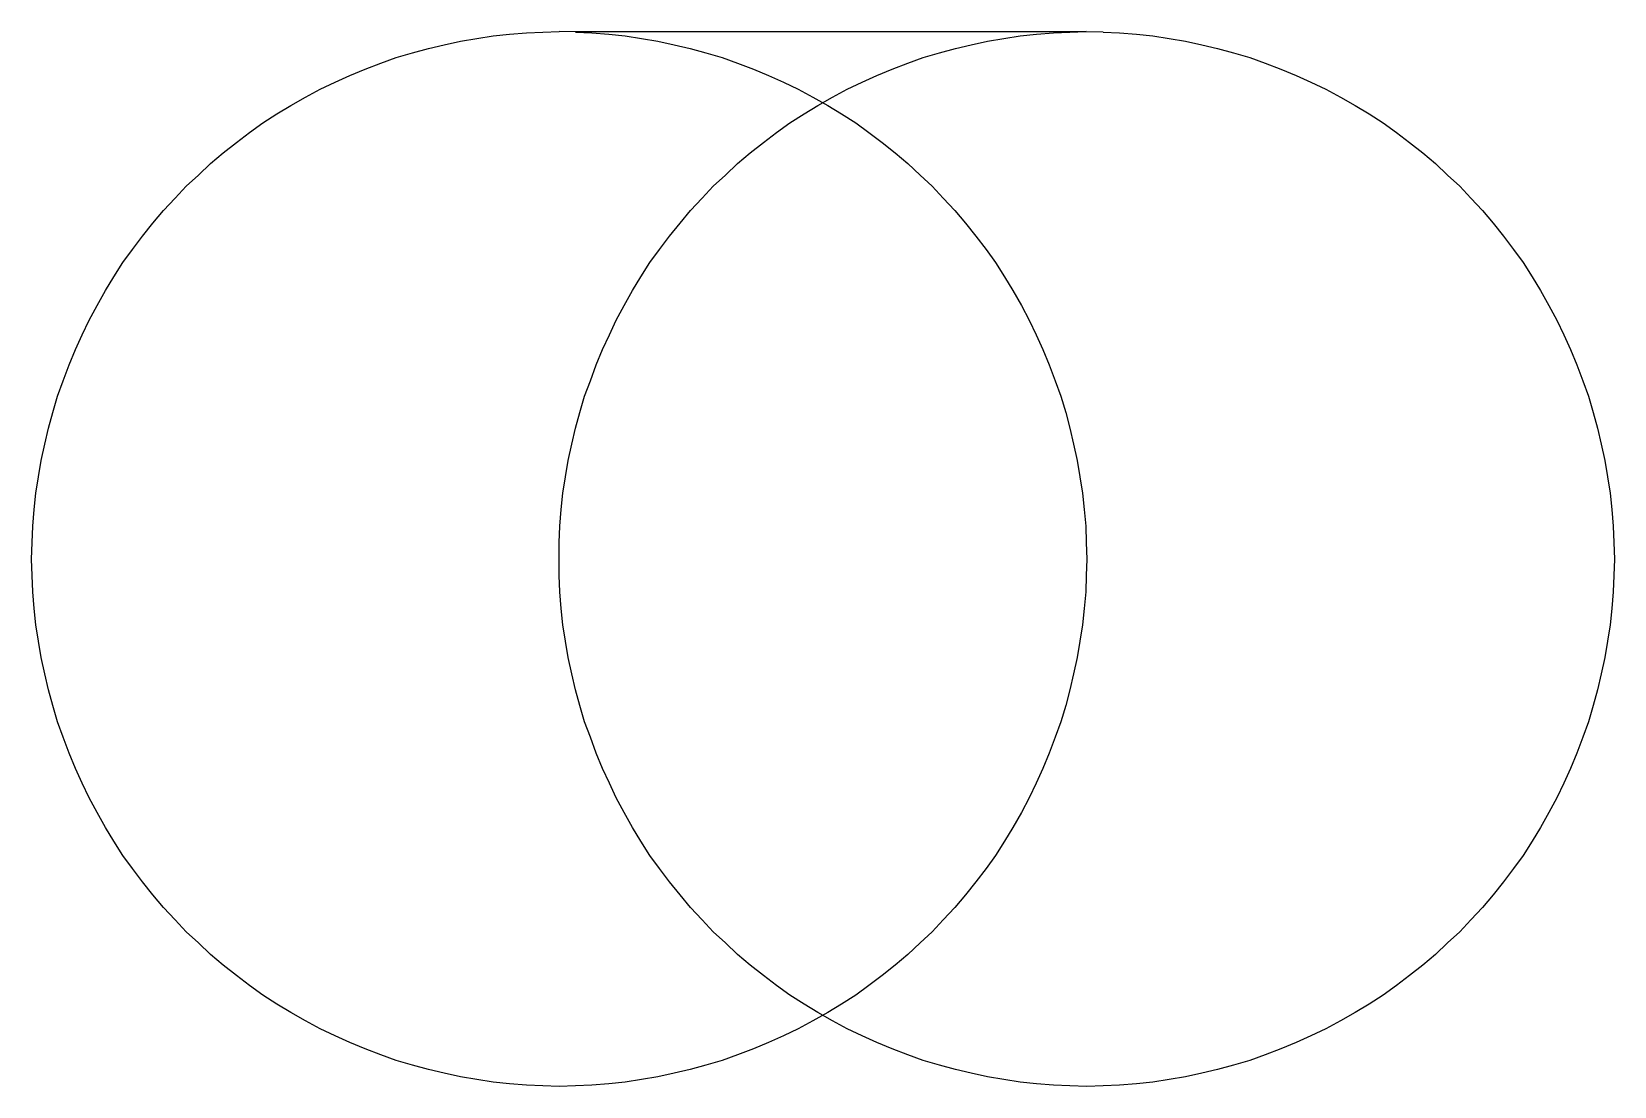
# Model space of a CAD drawing. Extents: x -1000 to 2000, y -1000 to 1000.
import ezdxf

# ---------------------------------------------------------------- set-up
doc = ezdxf.new("R2010")
doc.units = 0

msp = doc.modelspace()

# ---------------------------------------------------------------- linework, layer by layer
at = {"color": 7}
for p, q in [((-156, 987), (-125, 992)), ((-125, 992), (-94, 995)), ((-94, 995), (-62, 998)), ((-62, 998), (-31, 999)), ((-31, 999), (0, 1000)), ((1031, 999), (0, 1000)), ((999, 1000), (31, 999)), ((31, 999), (62, 998)), ((62, 998), (94, 995)), ((94, 995), (125, 992)), ((125, 992), (156, 987)), ((843, 987), (874, 992)), ((874, 992), (905, 995)), ((905, 995), (937, 998)), ((937, 998), (968, 999)), ((968, 999), (999, 1000)), ((1031, 999), (1062, 998)), ((1062, 998), (1094, 995)), ((1094, 995), (1125, 992)), ((1125, 992), (1156, 987)), ((-309, 951), (-278, 960)), ((-278, 960), (-248, 968)), ((-248, 968), (-218, 975)), ((-218, 975), (-187, 982)), ((-187, 982), (-156, 987)), ((156, 987), (187, 982)), ((187, 982), (218, 975)), ((218, 975), (248, 968)), ((248, 968), (278, 960)), ((278, 960), (309, 951)), ((690, 951), (721, 960)), ((721, 960), (751, 968)), ((751, 968), (781, 975)), ((781, 975), (812, 982)), ((812, 982), (843, 987)), ((1156, 987), (1187, 982)), ((1187, 982), (1218, 975)), ((1218, 975), (1248, 968)), ((1248, 968), (1278, 960)), ((1278, 960), (1309, 951)), ((-368, 929), (-338, 940)), ((-338, 940), (-309, 951)), ((309, 951), (338, 940)), ((338, 940), (368, 929)), ((631, 929), (661, 940)), ((661, 940), (690, 951)), ((1309, 951), (1338, 940)), ((1338, 940), (1368, 929)), ((-453, 891), (-425, 904)), ((-425, 904), (-397, 917)), ((-397, 917), (-368, 929)), ((368, 929), (397, 917)), ((397, 917), (425, 904)), ((425, 904), (453, 891)), ((546, 891), (574, 904)), ((574, 904), (602, 917)), ((602, 917), (631, 929)), ((1368, 929), (1397, 917)), ((1397, 917), (1425, 904)), ((1425, 904), (1453, 891)), ((-509, 860), (-481, 876)), ((-481, 876), (-453, 891)), ((453, 891), (481, 876)), ((481, 876), (509, 860)), ((490, 860), (518, 876)), ((518, 876), (546, 891)), ((1453, 891), (1481, 876)), ((1481, 876), (1509, 860)), ((-562, 827), (-535, 844)), ((-535, 844), (-509, 860)), ((437, 827), (464, 844)), ((464, 844), (490, 860)), ((509, 860), (535, 844)), ((535, 844), (562, 827)), ((1509, 860), (1535, 844)), ((1535, 844), (1562, 827)), ((-587, 809), (-562, 827)), ((412, 809), (437, 827)), ((562, 827), (587, 809)), ((1562, 827), (1587, 809)), ((-637, 770), (-612, 790)), ((-612, 790), (-587, 809)), ((362, 770), (387, 790)), ((387, 790), (412, 809)), ((587, 809), (612, 790)), ((612, 790), (637, 770)), ((1587, 809), (1612, 790)), ((1612, 790), (1637, 770)), ((-684, 728), (-661, 750)), ((-661, 750), (-637, 770)), ((315, 728), (338, 750)), ((338, 750), (362, 770)), ((637, 770), (661, 750)), ((661, 750), (684, 728)), ((1637, 770), (1661, 750)), ((1661, 750), (1684, 728)), ((-707, 707), (-684, 728)), ((292, 707), (315, 728)), ((684, 728), (707, 707)), ((1684, 728), (1707, 707)), ((-728, 684), (-707, 707)), ((271, 684), (292, 707)), ((707, 707), (728, 684)), ((1707, 707), (1728, 684)), ((-770, 637), (-750, 661)), ((-750, 661), (-728, 684)), ((229, 637), (249, 661)), ((249, 661), (271, 684)), ((728, 684), (750, 661)), ((750, 661), (770, 637)), ((1728, 684), (1750, 661)), ((1750, 661), (1770, 637)), ((-790, 612), (-770, 637)), ((209, 612), (229, 637)), ((770, 637), (790, 612)), ((1770, 637), (1790, 612)), ((-809, 587), (-790, 612)), ((190, 587), (209, 612)), ((790, 612), (809, 587)), ((1790, 612), (1809, 587)), ((-827, 562), (-809, 587)), ((172, 562), (190, 587)), ((809, 587), (827, 562)), ((1809, 587), (1827, 562)), ((-844, 535), (-827, 562)), ((155, 535), (172, 562)), ((827, 562), (844, 535)), ((1827, 562), (1844, 535)), ((-860, 509), (-844, 535)), ((139, 509), (155, 535)), ((844, 535), (860, 509)), ((1844, 535), (1860, 509)), ((-891, 453), (-876, 481)), ((-876, 481), (-860, 509)), ((108, 453), (123, 481)), ((123, 481), (139, 509)), ((860, 509), (876, 481)), ((876, 481), (891, 453)), ((1860, 509), (1876, 481)), ((1876, 481), (1891, 453)), ((-904, 425), (-891, 453)), ((95, 425), (108, 453)), ((891, 453), (904, 425)), ((1891, 453), (1904, 425)), ((-917, 397), (-904, 425)), ((82, 397), (95, 425)), ((904, 425), (917, 397)), ((1904, 425), (1917, 397)), ((-929, 368), (-917, 397)), ((70, 368), (82, 397)), ((917, 397), (929, 368)), ((1917, 397), (1929, 368)), ((-940, 338), (-929, 368)), ((59, 338), (70, 368)), ((929, 368), (940, 338)), ((1929, 368), (1940, 338)), ((-951, 309), (-940, 338)), ((48, 309), (59, 338)), ((940, 338), (951, 309)), ((1940, 338), (1951, 309)), ((-960, 278), (-951, 309)), ((39, 278), (48, 309)), ((951, 309), (960, 278)), ((1951, 309), (1960, 278)), ((-968, 248), (-960, 278)), ((31, 248), (39, 278)), ((960, 278), (968, 248)), ((1960, 278), (1968, 248)), ((-975, 218), (-968, 248)), ((24, 218), (31, 248)), ((968, 248), (975, 218)), ((1968, 248), (1975, 218)), ((-982, 187), (-975, 218)), ((17, 187), (24, 218)), ((975, 218), (982, 187)), ((1975, 218), (1982, 187)), ((-987, 156), (-982, 187)), ((12, 156), (17, 187)), ((982, 187), (987, 156)), ((1982, 187), (1987, 156)), ((-992, 125), (-987, 156)), ((7, 125), (12, 156)), ((987, 156), (992, 125)), ((1987, 156), (1992, 125)), ((-995, 94), (-992, 125)), ((4, 94), (7, 125)), ((992, 125), (995, 94)), ((1992, 125), (1995, 94)), ((-998, 62), (-995, 94)), ((1, 62), (4, 94)), ((995, 94), (998, 62)), ((1995, 94), (1998, 62)), ((-999, 31), (-998, 62)), ((0, 31), (1, 62)), ((998, 62), (999, 31)), ((1998, 62), (1999, 31)), ((-1000, 0), (-999, 31)), ((0, 0), (0, 31)), ((999, 31), (1000, 0)), ((1999, 31), (2000, 0)), ((-999, -31), (-1000, 0)), ((0, -31), (0, 0)), ((1000, 0), (999, -31)), ((2000, 0), (1999, -31)), ((-998, -62), (-999, -31)), ((1, -62), (0, -31)), ((999, -31), (998, -62)), ((1999, -31), (1998, -62)), ((-995, -94), (-998, -62)), ((4, -94), (1, -62)), ((998, -62), (995, -94)), ((1998, -62), (1995, -94)), ((-992, -125), (-995, -94)), ((7, -125), (4, -94)), ((995, -94), (992, -125)), ((1995, -94), (1992, -125)), ((-987, -156), (-992, -125)), ((12, -156), (7, -125)), ((992, -125), (987, -156)), ((1992, -125), (1987, -156)), ((-982, -187), (-987, -156)), ((17, -187), (12, -156)), ((987, -156), (982, -187)), ((1987, -156), (1982, -187)), ((-975, -218), (-982, -187)), ((24, -218), (17, -187)), ((982, -187), (975, -218)), ((1982, -187), (1975, -218)), ((-968, -248), (-975, -218)), ((31, -248), (24, -218)), ((975, -218), (968, -248)), ((1975, -218), (1968, -248)), ((-960, -278), (-968, -248)), ((39, -278), (31, -248)), ((968, -248), (960, -278)), ((1968, -248), (1960, -278)), ((-951, -309), (-960, -278)), ((48, -309), (39, -278)), ((960, -278), (951, -309)), ((1960, -278), (1951, -309)), ((-940, -338), (-951, -309)), ((59, -338), (48, -309)), ((951, -309), (940, -338)), ((1951, -309), (1940, -338)), ((-929, -368), (-940, -338)), ((70, -368), (59, -338)), ((940, -338), (929, -368)), ((1940, -338), (1929, -368)), ((-917, -397), (-929, -368)), ((82, -397), (70, -368)), ((929, -368), (917, -397)), ((1929, -368), (1917, -397)), ((-904, -425), (-917, -397)), ((95, -425), (82, -397)), ((917, -397), (904, -425)), ((1917, -397), (1904, -425)), ((-891, -453), (-904, -425)), ((108, -453), (95, -425)), ((904, -425), (891, -453)), ((1904, -425), (1891, -453)), ((-876, -481), (-891, -453)), ((123, -481), (108, -453)), ((891, -453), (876, -481)), ((1891, -453), (1876, -481)), ((-860, -509), (-876, -481)), ((-844, -535), (-860, -509)), ((139, -509), (123, -481)), ((155, -535), (139, -509)), ((860, -509), (844, -535)), ((876, -481), (860, -509)), ((1860, -509), (1844, -535)), ((1876, -481), (1860, -509)), ((-827, -562), (-844, -535)), ((172, -562), (155, -535)), ((844, -535), (827, -562)), ((1844, -535), (1827, -562)), ((-809, -587), (-827, -562)), ((190, -587), (172, -562)), ((827, -562), (809, -587)), ((1827, -562), (1809, -587)), ((-790, -612), (-809, -587)), ((209, -612), (190, -587)), ((809, -587), (790, -612)), ((1809, -587), (1790, -612)), ((-770, -637), (-790, -612)), ((229, -637), (209, -612)), ((790, -612), (770, -637)), ((1790, -612), (1770, -637)), ((-750, -661), (-770, -637)), ((249, -661), (229, -637)), ((770, -637), (750, -661)), ((1770, -637), (1750, -661)), ((-728, -684), (-750, -661)), ((-707, -707), (-728, -684)), ((271, -684), (249, -661)), ((292, -707), (271, -684)), ((728, -684), (707, -707)), ((750, -661), (728, -684)), ((1728, -684), (1707, -707)), ((1750, -661), (1728, -684)), ((-684, -728), (-707, -707)), ((315, -728), (292, -707)), ((707, -707), (684, -728)), ((1707, -707), (1684, -728)), ((-661, -750), (-684, -728)), ((-637, -770), (-661, -750)), ((338, -750), (315, -728)), ((362, -770), (338, -750)), ((661, -750), (637, -770)), ((684, -728), (661, -750)), ((1661, -750), (1637, -770)), ((1684, -728), (1661, -750)), ((-612, -790), (-637, -770)), ((387, -790), (362, -770)), ((637, -770), (612, -790)), ((1637, -770), (1612, -790)), ((-587, -809), (-612, -790)), ((-562, -827), (-587, -809)), ((412, -809), (387, -790)), ((437, -827), (412, -809)), ((587, -809), (562, -827)), ((612, -790), (587, -809)), ((1587, -809), (1562, -827)), ((1612, -790), (1587, -809)), ((-535, -844), (-562, -827)), ((464, -844), (437, -827)), ((562, -827), (535, -844)), ((1562, -827), (1535, -844)), ((-509, -860), (-535, -844)), ((-481, -876), (-509, -860)), ((490, -860), (464, -844)), ((509, -860), (481, -876)), ((518, -876), (490, -860)), ((535, -844), (509, -860)), ((1509, -860), (1481, -876)), ((1535, -844), (1509, -860)), ((-453, -891), (-481, -876)), ((-425, -904), (-453, -891)), ((453, -891), (425, -904)), ((481, -876), (453, -891)), ((546, -891), (518, -876)), ((574, -904), (546, -891)), ((1453, -891), (1425, -904)), ((1481, -876), (1453, -891)), ((-397, -917), (-425, -904)), ((-368, -929), (-397, -917)), ((-338, -940), (-368, -929)), ((368, -929), (338, -940)), ((397, -917), (368, -929)), ((425, -904), (397, -917)), ((602, -917), (574, -904)), ((631, -929), (602, -917)), ((661, -940), (631, -929)), ((1368, -929), (1338, -940)), ((1397, -917), (1368, -929)), ((1425, -904), (1397, -917)), ((-309, -951), (-338, -940)), ((-278, -960), (-309, -951)), ((-248, -968), (-278, -960)), ((278, -960), (248, -968)), ((309, -951), (278, -960)), ((338, -940), (309, -951)), ((690, -951), (661, -940)), ((721, -960), (690, -951)), ((751, -968), (721, -960)), ((1278, -960), (1248, -968)), ((1309, -951), (1278, -960)), ((1338, -940), (1309, -951)), ((-218, -975), (-248, -968)), ((-187, -982), (-218, -975)), ((-156, -987), (-187, -982)), ((-125, -992), (-156, -987)), ((156, -987), (125, -992)), ((187, -982), (156, -987)), ((218, -975), (187, -982)), ((248, -968), (218, -975)), ((781, -975), (751, -968)), ((812, -982), (781, -975)), ((843, -987), (812, -982)), ((874, -992), (843, -987)), ((1156, -987), (1125, -992)), ((1187, -982), (1156, -987)), ((1218, -975), (1187, -982)), ((1248, -968), (1218, -975)), ((-94, -995), (-125, -992)), ((-62, -998), (-94, -995)), ((-31, -999), (-62, -998)), ((0, -1000), (-31, -999)), ((31, -999), (0, -1000)), ((62, -998), (31, -999)), ((94, -995), (62, -998)), ((125, -992), (94, -995)), ((905, -995), (874, -992)), ((937, -998), (905, -995)), ((968, -999), (937, -998)), ((1000, -1000), (968, -999)), ((1031, -999), (1000, -1000)), ((1062, -998), (1031, -999)), ((1094, -995), (1062, -998)), ((1125, -992), (1094, -995))]:
    msp.add_line(p, q, dxfattribs=at)

doc.saveas('drawing.dxf')
